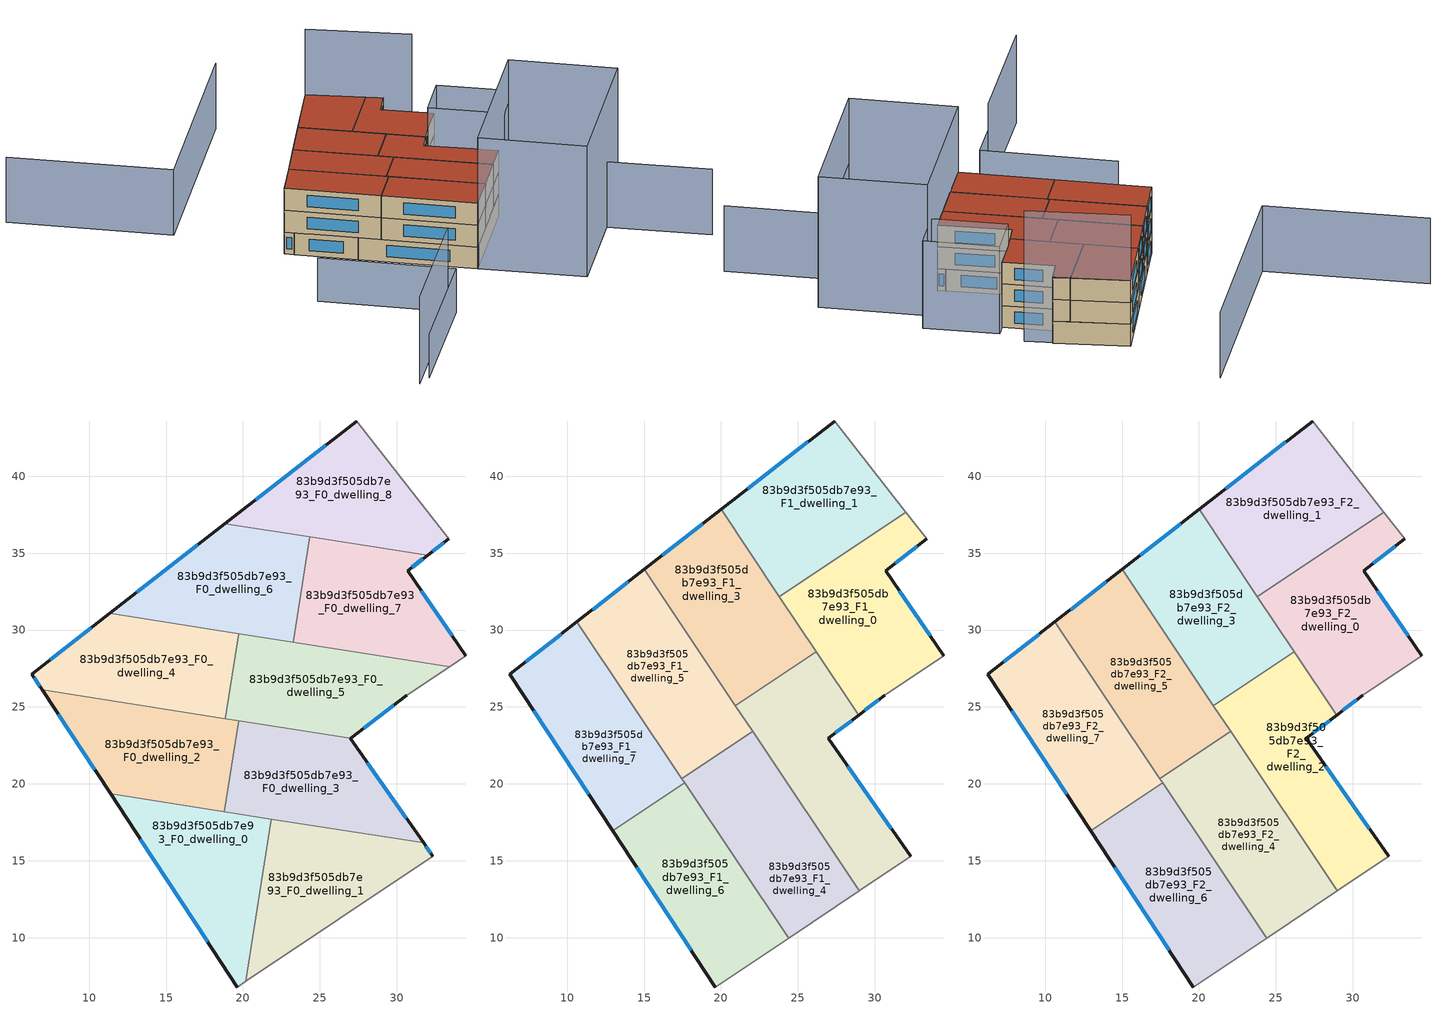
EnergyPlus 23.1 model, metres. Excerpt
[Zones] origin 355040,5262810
83b9d3f505db7e93_F0_dwelling_0
 floor ground (EU_floor_Construction): 21.83,17.71 20.18,7.16 19.64,6.8 11.4,19.34 z0
 wall outside (EU_wall_Construction): 11.4,19.34 19.64,6.8 z0:3
 wall to 83b9d3f505db7e93_F0_dwelling_1 (EU_wall_Construction): 20.18,7.16 21.83,17.71 z0:3
 wall adiabatic (EU_wall_Construction): 19.64,6.8 20.18,7.16 z0:3
 wall to 83b9d3f505db7e93_F0_dwelling_2 (EU_wall_Construction): 18.8,18.19 11.4,19.34 z0:3
 wall to 83b9d3f505db7e93_F0_dwelling_3 (EU_wall_Construction): 21.83,17.71 18.8,18.19 z0:3
 window (EU_Window_Construction): 13.33,16.4 17.71,9.74 z0.7:2.3
83b9d3f505db7e93_F0_dwelling_1
 floor ground (EU_floor_Construction): 31.74,16.16 32.34,15.3 20.18,7.16 21.83,17.71 z0
 wall outside (EU_wall_Construction): 32.34,15.3 31.74,16.16 z0:3
 wall adiabatic (EU_wall_Construction): 20.18,7.16 32.34,15.3 z0:3
 wall to 83b9d3f505db7e93_F0_dwelling_3 (EU_wall_Construction): 31.74,16.16 21.83,17.71 z0:3
 window (EU_Window_Construction): 32.2,15.5 31.88,15.96 z0.7:2.3
83b9d3f505db7e93_F0_dwelling_2
 floor ground (EU_floor_Construction): 19.72,24.11 18.8,18.19 11.4,19.34 6.95,26.11 z0
 wall outside (EU_wall_Construction): 6.95,26.11 11.4,19.34 z0:3
 wall to 83b9d3f505db7e93_F0_dwelling_3 (EU_wall_Construction): 18.8,18.19 19.72,24.11 z0:3
 wall to 83b9d3f505db7e93_F0_dwelling_4 (EU_wall_Construction): 18.86,24.25 6.95,26.11 z0:3
 wall to 83b9d3f505db7e93_F0_dwelling_5 (EU_wall_Construction): 19.72,24.11 18.86,24.25 z0:3
 window (EU_Window_Construction): 7.99,24.52 10.35,20.93 z0.7:2.3
83b9d3f505db7e93_F0_dwelling_3
 floor ground (EU_floor_Construction): 27,22.98 26.98,22.96 31.74,16.16 18.8,18.19 19.72,24.11 z0
 wall outside (EU_wall_Construction): 31.74,16.16 26.98,22.96 27,22.98 z0:3
 wall to 83b9d3f505db7e93_F0_dwelling_5 (EU_wall_Construction): 27,22.98 19.72,24.11 z0:3
 window (EU_Window_Construction): 30.62,17.76 28.1,21.37 z0.7:2.3
83b9d3f505db7e93_F0_dwelling_4
 floor ground (EU_floor_Construction): 19.72,29.77 18.86,24.25 6.95,26.11 6.28,27.13 11.34,31.08 z0
 wall outside (EU_wall_Construction): 11.34,31.08 6.28,27.13 6.95,26.11 z0:3
 wall to 83b9d3f505db7e93_F0_dwelling_5 (EU_wall_Construction): 18.86,24.25 19.72,29.77 z0:3
 wall to 83b9d3f505db7e93_F0_dwelling_6 (EU_wall_Construction): 19.72,29.77 11.34,31.08 z0:3
 window (EU_Window_Construction): 10.15,30.15 7.46,28.06 / 6.43,26.89 6.79,26.35 z0.7:2.3
83b9d3f505db7e93_F0_dwelling_5
 floor ground (EU_floor_Construction): 33.43,27.62 30.65,25.76 27,22.98 18.86,24.25 19.72,29.77 z0
 wall outside (EU_wall_Construction): 27,22.98 30.65,25.76 z0:3
 wall adiabatic (EU_wall_Construction): 30.65,25.76 33.43,27.62 z0:3
 wall to 83b9d3f505db7e93_F0_dwelling_7 (EU_wall_Construction): 33.43,27.62 23.28,29.21 z0:3
 wall to 83b9d3f505db7e93_F0_dwelling_6 (EU_wall_Construction): 23.28,29.21 19.72,29.77 z0:3
 window (EU_Window_Construction): 27.85,23.63 29.79,25.11 z0.7:2.3
83b9d3f505db7e93_F0_dwelling_6
 floor ground (EU_floor_Construction): 24.35,36.06 23.28,29.21 11.34,31.08 18.83,36.92 z0
 wall outside (EU_wall_Construction): 18.83,36.92 11.34,31.08 z0:3
 wall to 83b9d3f505db7e93_F0_dwelling_7 (EU_wall_Construction): 23.28,29.21 24.35,36.06 z0:3
 wall to 83b9d3f505db7e93_F0_dwelling_8 (EU_wall_Construction): 24.35,36.06 18.83,36.92 z0:3
 window (EU_Window_Construction): 17.07,35.55 13.09,32.45 z0.7:2.3
83b9d3f505db7e93_F0_dwelling_7
 floor ground (EU_floor_Construction): 32,34.86 30.71,33.86 34.48,28.33 33.43,27.62 23.28,29.21 24.35,36.06 z0
 wall outside (EU_wall_Construction): 34.48,28.33 30.71,33.86 32,34.86 z0:3
 wall adiabatic (EU_wall_Construction): 33.43,27.62 34.48,28.33 z0:3
 wall to 83b9d3f505db7e93_F0_dwelling_8 (EU_wall_Construction): 32,34.86 24.35,36.06 z0:3
 window (EU_Window_Construction): 31.01,34.09 31.7,34.62 / 33.6,29.62 31.6,32.56 z0.7:2.3
83b9d3f505db7e93_F0_dwelling_8
 floor ground (EU_floor_Construction): 27.38,43.59 33.38,35.94 32,34.86 18.83,36.92 z0
 wall outside (EU_wall_Construction): 32,34.86 33.38,35.94 / 27.38,43.59 18.83,36.92 z0:3
 wall adiabatic (EU_wall_Construction): 33.38,35.94 27.38,43.59 z0:3
 window (EU_Window_Construction): 32.32,35.11 33.06,35.68 / 25.37,42.02 20.84,38.49 z0.7:2.3
83b9d3f505db7e93_F1_dwelling_0
 floor to 83b9d3f505db7e93_F0_dwelling_7 (EU_floor_Construction): 32,34.86 30.71,33.86 34.48,28.33 33.43,27.62 26.08,28.77 23.81,32.17 28.62,35.39 z3
 floor to 83b9d3f505db7e93_F0_dwelling_8 (EU_floor_Construction): 32.02,37.67 33.38,35.94 32,34.86 28.62,35.39 z3
 floor to 83b9d3f505db7e93_F0_dwelling_5 (EU_floor_Construction): 33.43,27.62 30.65,25.76 28.96,24.47 26.08,28.77 z3
 wall outside (EU_wall_Construction): 34.48,28.33 30.71,33.86 33.38,35.94 / 28.96,24.47 30.65,25.76 z3:6
 wall to 83b9d3f505db7e93_F1_dwelling_1 (EU_wall_Construction): 32.02,37.67 23.81,32.17 z3:6
 wall adiabatic (EU_wall_Construction): 33.38,35.94 32.02,37.67 / 30.65,25.76 34.48,28.33 z3:6
 wall to 83b9d3f505db7e93_F1_dwelling_2 (EU_wall_Construction): 26.2,28.6 28.96,24.47 z3:6
 wall to 83b9d3f505db7e93_F1_dwelling_3 (EU_wall_Construction): 23.81,32.17 26.2,28.6 z3:6
 window (EU_Window_Construction): 31.34,34.35 32.75,35.45 / 33.6,29.62 31.6,32.56 / 29.36,24.78 30.25,25.46 z3.7:5.3
83b9d3f505db7e93_F1_dwelling_1
 floor to 83b9d3f505db7e93_F0_dwelling_8 (EU_floor_Construction): 27.38,43.59 32.02,37.67 28.62,35.39 20.83,36.61 20.01,37.84 z3
 floor to 83b9d3f505db7e93_F0_dwelling_7 (EU_floor_Construction): 28.62,35.39 23.81,32.17 23.76,32.24 24.35,36.06 z3
 floor to 83b9d3f505db7e93_F0_dwelling_6 (EU_floor_Construction): 24.35,36.06 23.76,32.24 20.83,36.61 z3
 wall outside (EU_wall_Construction): 27.38,43.59 20.01,37.84 z3:6
 wall adiabatic (EU_wall_Construction): 32.02,37.67 27.38,43.59 z3:6
 wall to 83b9d3f505db7e93_F1_dwelling_3 (EU_wall_Construction): 20.01,37.84 23.81,32.17 z3:6
 window (EU_Window_Construction): 25.65,42.24 21.74,39.19 z3.7:5.3
83b9d3f505db7e93_F1_dwelling_2
 floor to 83b9d3f505db7e93_F0_dwelling_3 (EU_floor_Construction): 27,22.98 26.98,22.96 31.74,16.16 26.35,17.01 21.81,23.79 z3
 floor to 83b9d3f505db7e93_F0_dwelling_1 (EU_floor_Construction): 31.74,16.16 32.34,15.3 28.99,13.06 26.35,17.01 z3
 floor to 83b9d3f505db7e93_F0_dwelling_5 (EU_floor_Construction): 26.2,28.6 28.96,24.47 27,22.98 21.81,23.79 20.94,25.08 z3
 wall outside (EU_wall_Construction): 32.34,15.3 26.98,22.96 28.96,24.47 z3:6
 wall to 83b9d3f505db7e93_F1_dwelling_3 (EU_wall_Construction): 26.2,28.6 20.94,25.08 z3:6
 wall adiabatic (EU_wall_Construction): 28.99,13.06 32.34,15.3 z3:6
 wall to 83b9d3f505db7e93_F1_dwelling_4 (EU_wall_Construction): 22.06,23.42 28.99,13.06 z3:6
 wall to 83b9d3f505db7e93_F1_dwelling_5 (EU_wall_Construction): 20.94,25.08 22.06,23.42 z3:6
 window (EU_Window_Construction): 27.44,23.32 28.49,24.12 / 31.08,17.1 28.24,21.16 z3.7:5.3
83b9d3f505db7e93_F1_dwelling_3
 floor to 83b9d3f505db7e93_F0_dwelling_6 (EU_floor_Construction): 20.83,36.61 23.76,32.24 23.28,29.21 17.58,30.1 15.01,33.94 18.83,36.92 z3
 floor to 83b9d3f505db7e93_F0_dwelling_5 (EU_floor_Construction): 26.08,28.77 26.2,28.6 20.94,25.08 19.36,27.45 19.72,29.77 z3
 floor to 83b9d3f505db7e93_F0_dwelling_8 (EU_floor_Construction): 20.01,37.84 20.83,36.61 18.83,36.92 z3
 floor to 83b9d3f505db7e93_F0_dwelling_4 (EU_floor_Construction): 19.72,29.77 19.36,27.45 17.58,30.1 z3
 floor to 83b9d3f505db7e93_F0_dwelling_7 (EU_floor_Construction): 23.76,32.24 26.08,28.77 23.28,29.21 z3
 wall outside (EU_wall_Construction): 20.01,37.84 15.01,33.94 z3:6
 wall to 83b9d3f505db7e93_F1_dwelling_5 (EU_wall_Construction): 15.01,33.94 20.94,25.08 z3:6
 window (EU_Window_Construction): 18.83,36.92 16.18,34.86 z3.7:5.3
83b9d3f505db7e93_F1_dwelling_4
 floor to 83b9d3f505db7e93_F0_dwelling_1 (EU_floor_Construction): 26.35,17.01 28.99,13.06 24.4,9.98 21.34,14.56 21.83,17.71 z3
 floor to 83b9d3f505db7e93_F0_dwelling_3 (EU_floor_Construction): 22.06,23.42 26.35,17.01 18.92,18.17 18.82,18.32 19.33,21.59 z3
 floor to 83b9d3f505db7e93_F0_dwelling_2 (EU_floor_Construction): 19.33,21.59 18.82,18.32 17.46,20.34 z3
 floor to 83b9d3f505db7e93_F0_dwelling_0 (EU_floor_Construction): 21.83,17.71 21.34,14.56 18.92,18.17 z3
 wall adiabatic (EU_wall_Construction): 24.4,9.98 28.99,13.06 z3:6
 wall to 83b9d3f505db7e93_F1_dwelling_5 (EU_wall_Construction): 22.06,23.42 17.46,20.34 z3:6
 wall to 83b9d3f505db7e93_F1_dwelling_6 (EU_wall_Construction): 17.64,20.08 24.4,9.98 z3:6
 wall to 83b9d3f505db7e93_F1_dwelling_7 (EU_wall_Construction): 17.46,20.34 17.64,20.08 z3:6
83b9d3f505db7e93_F1_dwelling_5
 floor to 83b9d3f505db7e93_F0_dwelling_4 (EU_floor_Construction): 17.58,30.1 19.36,27.45 18.86,24.25 14.37,24.95 10.64,30.53 11.34,31.08 z3
 floor to 83b9d3f505db7e93_F0_dwelling_6 (EU_floor_Construction): 15.01,33.94 17.58,30.1 11.34,31.08 z3
 floor to 83b9d3f505db7e93_F0_dwelling_2 (EU_floor_Construction): 19.72,24.11 19.33,21.59 17.46,20.34 14.37,24.95 z3
 floor to 83b9d3f505db7e93_F0_dwelling_3 (EU_floor_Construction): 21.81,23.79 22.06,23.42 19.33,21.59 19.72,24.11 z3
 floor to 83b9d3f505db7e93_F0_dwelling_5 (EU_floor_Construction): 19.36,27.45 21.81,23.79 18.86,24.25 z3
 wall outside (EU_wall_Construction): 15.01,33.94 10.64,30.53 z3:6
 wall to 83b9d3f505db7e93_F1_dwelling_7 (EU_wall_Construction): 10.64,30.53 17.46,20.34 z3:6
 window (EU_Window_Construction): 13.98,33.14 11.66,31.33 z3.7:5.3
83b9d3f505db7e93_F1_dwelling_6
 floor to 83b9d3f505db7e93_F0_dwelling_0 (EU_floor_Construction): 18.92,18.17 21.34,14.56 20.18,7.16 19.64,6.8 12.97,16.95 15.57,18.69 z3
 floor to 83b9d3f505db7e93_F0_dwelling_1 (EU_floor_Construction): 21.34,14.56 24.4,9.98 20.18,7.16 z3
 floor to 83b9d3f505db7e93_F0_dwelling_2 (EU_floor_Construction): 17.64,20.08 18.82,18.32 18.8,18.19 15.57,18.69 z3
 wall outside (EU_wall_Construction): 12.97,16.95 19.64,6.8 z3:6
 wall adiabatic (EU_wall_Construction): 19.64,6.8 24.4,9.98 z3:6
 wall to 83b9d3f505db7e93_F1_dwelling_7 (EU_wall_Construction): 17.64,20.08 12.97,16.95 z3:6
 window (EU_Window_Construction): 14.54,14.57 18.08,9.18 z3.7:5.3
83b9d3f505db7e93_F1_dwelling_7
 floor to 83b9d3f505db7e93_F0_dwelling_2 (EU_floor_Construction): 14.37,24.95 17.64,20.08 15.57,18.69 11.4,19.34 6.95,26.11 z3
 floor to 83b9d3f505db7e93_F0_dwelling_0 (EU_floor_Construction): 15.57,18.69 12.97,16.95 11.4,19.34 z3
 floor to 83b9d3f505db7e93_F0_dwelling_4 (EU_floor_Construction): 10.64,30.53 14.37,24.95 6.95,26.11 6.28,27.13 z3
 wall outside (EU_wall_Construction): 10.64,30.53 6.28,27.13 12.97,16.95 z3:6
 window (EU_Window_Construction): 7.85,24.74 11.4,19.34 / 9.61,29.73 7.3,27.93 z3.7:5.3
83b9d3f505db7e93_F2_dwelling_0
 floor to 83b9d3f505db7e93_F1_dwelling_0 (EU_floor_Construction): 33.38,35.94 30.71,33.86 34.48,28.33 30.65,25.76 28.96,24.47 23.81,32.17 32.02,37.67 z6
 wall outside (EU_wall_Construction): 34.48,28.33 30.71,33.86 33.38,35.94 / 28.96,24.47 30.65,25.76 z6:9
 wall to 83b9d3f505db7e93_F2_dwelling_1 (EU_wall_Construction): 32.02,37.67 23.81,32.17 z6:9
 wall adiabatic (EU_wall_Construction): 33.38,35.94 32.02,37.67 / 30.65,25.76 34.48,28.33 z6:9
 wall to 83b9d3f505db7e93_F2_dwelling_2 (EU_wall_Construction): 26.2,28.6 28.96,24.47 z6:9
 wall to 83b9d3f505db7e93_F2_dwelling_3 (EU_wall_Construction): 23.81,32.17 26.2,28.6 z6:9
 window (EU_Window_Construction): 31.34,34.35 32.75,35.45 / 33.6,29.62 31.6,32.56 / 29.36,24.78 30.25,25.46 z6.7:8.3
 roof outside (EU_roof_Construction): 34.48,28.33 30.71,33.86 33.38,35.94 32.02,37.67 23.81,32.17 28.96,24.47 30.65,25.76 z9
83b9d3f505db7e93_F2_dwelling_1
 floor to 83b9d3f505db7e93_F1_dwelling_1 (EU_floor_Construction): 27.38,43.59 32.02,37.67 23.81,32.17 20.01,37.84 z6
 wall outside (EU_wall_Construction): 27.38,43.59 20.01,37.84 z6:9
 wall adiabatic (EU_wall_Construction): 32.02,37.67 27.38,43.59 z6:9
 wall to 83b9d3f505db7e93_F2_dwelling_3 (EU_wall_Construction): 20.01,37.84 23.81,32.17 z6:9
 window (EU_Window_Construction): 25.65,42.24 21.74,39.19 z6.7:8.3
 roof outside (EU_roof_Construction): 32.02,37.67 27.38,43.59 20.01,37.84 23.81,32.17 z9
83b9d3f505db7e93_F2_dwelling_2
 floor to 83b9d3f505db7e93_F1_dwelling_2 (EU_floor_Construction): 28.96,24.47 26.98,22.96 32.34,15.3 28.99,13.06 20.94,25.08 26.2,28.6 z6
 wall outside (EU_wall_Construction): 32.34,15.3 26.98,22.96 28.96,24.47 z6:9
 wall to 83b9d3f505db7e93_F2_dwelling_3 (EU_wall_Construction): 26.2,28.6 20.94,25.08 z6:9
 wall adiabatic (EU_wall_Construction): 28.99,13.06 32.34,15.3 z6:9
 wall to 83b9d3f505db7e93_F2_dwelling_4 (EU_wall_Construction): 22.06,23.42 28.99,13.06 z6:9
 wall to 83b9d3f505db7e93_F2_dwelling_5 (EU_wall_Construction): 20.94,25.08 22.06,23.42 z6:9
 window (EU_Window_Construction): 27.44,23.32 28.49,24.12 / 31.08,17.1 28.24,21.16 z6.7:8.3
 roof outside (EU_roof_Construction): 32.34,15.3 26.98,22.96 28.96,24.47 26.2,28.6 20.94,25.08 28.99,13.06 z9
83b9d3f505db7e93_F2_dwelling_3
 floor to 83b9d3f505db7e93_F1_dwelling_3 (EU_floor_Construction): 20.01,37.84 26.2,28.6 20.94,25.08 15.01,33.94 z6
 wall outside (EU_wall_Construction): 20.01,37.84 15.01,33.94 z6:9
 wall to 83b9d3f505db7e93_F2_dwelling_5 (EU_wall_Construction): 15.01,33.94 20.94,25.08 z6:9
 window (EU_Window_Construction): 18.83,36.92 16.18,34.86 z6.7:8.3
 roof outside (EU_roof_Construction): 26.2,28.6 20.01,37.84 15.01,33.94 20.94,25.08 z9
83b9d3f505db7e93_F2_dwelling_4
 floor to 83b9d3f505db7e93_F1_dwelling_4 (EU_floor_Construction): 22.06,23.42 28.99,13.06 24.4,9.98 17.46,20.34 z6
 wall adiabatic (EU_wall_Construction): 24.4,9.98 28.99,13.06 z6:9
 wall to 83b9d3f505db7e93_F2_dwelling_5 (EU_wall_Construction): 22.06,23.42 17.46,20.34 z6:9
 wall to 83b9d3f505db7e93_F2_dwelling_6 (EU_wall_Construction): 17.64,20.08 24.4,9.98 z6:9
 wall to 83b9d3f505db7e93_F2_dwelling_7 (EU_wall_Construction): 17.46,20.34 17.64,20.08 z6:9
 roof outside (EU_roof_Construction): 28.99,13.06 22.06,23.42 17.46,20.34 24.4,9.98 z9
83b9d3f505db7e93_F2_dwelling_5
 floor to 83b9d3f505db7e93_F1_dwelling_5 (EU_floor_Construction): 15.01,33.94 22.06,23.42 17.46,20.34 10.64,30.53 z6
 wall outside (EU_wall_Construction): 15.01,33.94 10.64,30.53 z6:9
 wall to 83b9d3f505db7e93_F2_dwelling_7 (EU_wall_Construction): 10.64,30.53 17.46,20.34 z6:9
 window (EU_Window_Construction): 13.98,33.14 11.66,31.33 z6.7:8.3
 roof outside (EU_roof_Construction): 22.06,23.42 15.01,33.94 10.64,30.53 17.46,20.34 z9
83b9d3f505db7e93_F2_dwelling_6
 floor to 83b9d3f505db7e93_F1_dwelling_6 (EU_floor_Construction): 17.64,20.08 24.4,9.98 19.64,6.8 12.97,16.95 z6
 wall outside (EU_wall_Construction): 12.97,16.95 19.64,6.8 z6:9
 wall adiabatic (EU_wall_Construction): 19.64,6.8 24.4,9.98 z6:9
 wall to 83b9d3f505db7e93_F2_dwelling_7 (EU_wall_Construction): 17.64,20.08 12.97,16.95 z6:9
 window (EU_Window_Construction): 14.54,14.57 18.08,9.18 z6.7:8.3
 roof outside (EU_roof_Construction): 24.4,9.98 17.64,20.08 12.97,16.95 19.64,6.8 z9
83b9d3f505db7e93_F2_dwelling_7
 floor to 83b9d3f505db7e93_F1_dwelling_7 (EU_floor_Construction): 10.64,30.53 17.64,20.08 12.97,16.95 6.28,27.13 z6
 wall outside (EU_wall_Construction): 10.64,30.53 6.28,27.13 12.97,16.95 z6:9
 window (EU_Window_Construction): 7.85,24.74 11.4,19.34 / 9.61,29.73 7.3,27.93 z6.7:8.3
 roof outside (EU_roof_Construction): 17.64,20.08 10.64,30.53 6.28,27.13 12.97,16.95 z9
shading: -9.03,-10.42 7.45,0.42 / 36.04,17.75 30.65,25.76 / 30.65,25.76 35.98,29.35 / 35.98,29.35 41.37,21.34 / 41.37,21.34 36.04,17.75 z0:12; 27.3,-4.58 39.21,3.4 / 39.21,3.4 46.57,-7.6 / 26.27,57.76 0.75,40.75 / 0.75,40.75 -10.93,58.28 z0:9; -0.65,14.85 8.88,0.26 / 8.88,0.26 -6.95,-10.08 z0:6; 35.48,33.04 27.38,43.59 / 19.64,6.8 38.33,19.31 / 38.33,19.31 45.97,7.91 / 45.97,7.91 27.28,-4.6 / 27.28,-4.6 19.64,6.8 z0:18
[Building]
EU S2 Campaign: North Axis=0; Terrain=City; Solar Distribution=FullExterior
[Site:Location]
Budapest.Ferenc.Liszt.Intl.AP: Latitude=47.437; Longitude=19.256; Time Zone=1; Elevation=185
[SizingPeriod:WeatherFileDays]
AnnualSizingPeriod: Begin Month=1; Begin Day of Month=1; End Month=12; End Day of Month=31; Day of Week for Start Day=Monday; Use Weather File Daylight Saving Period=No; Use Weather File Rain and Snow Indicators=No
[MATERIAL]
EU_InternalMass_Material: Roughness=MediumRough; Thickness=0.1; Conductivity=1; Density=1800; Specific Heat=900; Thermal Absorptance=0.9; Solar Absorptance=0.7; Visible Absorptance=0.7
[MATERIAL:NOMASS] Roughness=MediumRough; Thermal Absorptance=0.9; Solar Absorptance=0.7; Visible Absorptance=0.7
Name | Thermal Resistance
EU_wall_NoMass | 0.832559
EU_roof_NoMass | 1.39638
EU_floor_NoMass | 0.872794
[WINDOWMATERIAL:SIMPLEGLAZINGSYSTEM]
EU_Window_SimpleGlazing: UFactor=2.79869; Solar Heat Gain Coefficient=0.75; Visible Transmittance=0.75
[CONSTRUCTION]
EU_wall_Construction: EU_wall_NoMass
EU_roof_Construction: EU_roof_NoMass
EU_floor_Construction: EU_floor_NoMass
EU_Window_Construction: EU_Window_SimpleGlazing
EU_InternalMass_Construction: EU_InternalMass_Material
[ZONE] Type=1; Multiplier=1; Ceiling Height=autocalculate; Floor Area=autocalculate; Part of Total Floor Area=Yes
Name | Volume
83b9d3f505db7e93_F0_dwelling_0; 83b9d3f505db7e93_F0_dwelling_5 | 183.799
83b9d3f505db7e93_F1_dwelling_0; 83b9d3f505db7e93_F2_dwelling_0; 83b9d3f505db7e93_F1_dwelling_2; 83b9d3f505db7e93_F2_dwelling_2 | 206.758
83b9d3f505db7e93_F0_dwelling_1 | 183.794
83b9d3f505db7e93_F1_dwelling_1; 83b9d3f505db7e93_F2_dwelling_1 | 206.766
83b9d3f505db7e93_F0_dwelling_2; 83b9d3f505db7e93_F0_dwelling_3 | 183.78
83b9d3f505db7e93_F1_dwelling_3; 83b9d3f505db7e93_F2_dwelling_3; 83b9d3f505db7e93_F1_dwelling_4; 83b9d3f505db7e93_F2_dwelling_4 | 206.761
83b9d3f505db7e93_F0_dwelling_4; 83b9d3f505db7e93_F0_dwelling_8 | 183.787
83b9d3f505db7e93_F1_dwelling_5; 83b9d3f505db7e93_F2_dwelling_5 | 206.763
83b9d3f505db7e93_F0_dwelling_6 | 183.8
83b9d3f505db7e93_F1_dwelling_6; 83b9d3f505db7e93_F2_dwelling_6 | 206.756
83b9d3f505db7e93_F0_dwelling_7 | 183.786
83b9d3f505db7e93_F1_dwelling_7; 83b9d3f505db7e93_F2_dwelling_7 | 206.738
[INTERNALMASS] Construction=EU_InternalMass_Construction
Name | Zone or ZoneList | Surface Area
83b9d3f505db7e93_F0_dwelling_0_EU_InternalMass | 83b9d3f505db7e93_F0_dwelling_0 | 61.2681
83b9d3f505db7e93_F0_dwelling_1_EU_InternalMass | 83b9d3f505db7e93_F0_dwelling_1 | 61.2636
83b9d3f505db7e93_F0_dwelling_2_EU_InternalMass | 83b9d3f505db7e93_F0_dwelling_2 | 61.2596
83b9d3f505db7e93_F0_dwelling_3_EU_InternalMass | 83b9d3f505db7e93_F0_dwelling_3 | 61.2581
83b9d3f505db7e93_F0_dwelling_4_EU_InternalMass | 83b9d3f505db7e93_F0_dwelling_4 | 61.2628
83b9d3f505db7e93_F0_dwelling_5_EU_InternalMass | 83b9d3f505db7e93_F0_dwelling_5 | 61.2673
83b9d3f505db7e93_F0_dwelling_6_EU_InternalMass | 83b9d3f505db7e93_F0_dwelling_6 | 61.269
83b9d3f505db7e93_F0_dwelling_7_EU_InternalMass | 83b9d3f505db7e93_F0_dwelling_7 | 61.2626
83b9d3f505db7e93_F0_dwelling_8_EU_InternalMass | 83b9d3f505db7e93_F0_dwelling_8 | 61.2624
83b9d3f505db7e93_F1_dwelling_0_EU_InternalMass | 83b9d3f505db7e93_F1_dwelling_0 | 68.9192
83b9d3f505db7e93_F1_dwelling_1_EU_InternalMass | 83b9d3f505db7e93_F1_dwelling_1 | 68.9219
83b9d3f505db7e93_F1_dwelling_2_EU_InternalMass | 83b9d3f505db7e93_F1_dwelling_2 | 68.9191
83b9d3f505db7e93_F1_dwelling_3_EU_InternalMass | 83b9d3f505db7e93_F1_dwelling_3 | 68.9203
83b9d3f505db7e93_F1_dwelling_4_EU_InternalMass | 83b9d3f505db7e93_F1_dwelling_4 | 68.9204
83b9d3f505db7e93_F1_dwelling_5_EU_InternalMass | 83b9d3f505db7e93_F1_dwelling_5 | 68.9211
83b9d3f505db7e93_F1_dwelling_6_EU_InternalMass | 83b9d3f505db7e93_F1_dwelling_6 | 68.9189
83b9d3f505db7e93_F1_dwelling_7_EU_InternalMass | 83b9d3f505db7e93_F1_dwelling_7 | 68.9127
83b9d3f505db7e93_F2_dwelling_0_EU_InternalMass | 83b9d3f505db7e93_F2_dwelling_0 | 68.9192
83b9d3f505db7e93_F2_dwelling_1_EU_InternalMass | 83b9d3f505db7e93_F2_dwelling_1 | 68.9219
83b9d3f505db7e93_F2_dwelling_2_EU_InternalMass | 83b9d3f505db7e93_F2_dwelling_2 | 68.9191
83b9d3f505db7e93_F2_dwelling_3_EU_InternalMass | 83b9d3f505db7e93_F2_dwelling_3 | 68.9203
83b9d3f505db7e93_F2_dwelling_4_EU_InternalMass | 83b9d3f505db7e93_F2_dwelling_4 | 68.9204
83b9d3f505db7e93_F2_dwelling_5_EU_InternalMass | 83b9d3f505db7e93_F2_dwelling_5 | 68.9211
83b9d3f505db7e93_F2_dwelling_6_EU_InternalMass | 83b9d3f505db7e93_F2_dwelling_6 | 68.9189
83b9d3f505db7e93_F2_dwelling_7_EU_InternalMass | 83b9d3f505db7e93_F2_dwelling_7 | 68.9127
[OTHEREQUIPMENT] Fuel Type=Electricity; Design Level Calculation Method=Watts/Area; Power per Zone Floor Area=1; Fraction Latent=0; Fraction Radiant=0; Fraction Lost=0; Carbon Dioxide Generation Rate=0; EndUse Subcategory=EU_Step8_InternalGains
Name | Zone or ZoneList or Space or SpaceList | Schedule
EU_Step8_InternalGain_83b9d3f505db7e93_F0_dwelling_0_f000 | 83b9d3f505db7e93_F0_dwelling_0 | EU_Step8_GainSchedule_83b9d3f505db7e93_F0_dwelling_0_f000
EU_Step8_InternalGain_83b9d3f505db7e93_F0_dwelling_1_f000 | 83b9d3f505db7e93_F0_dwelling_1 | EU_Step8_GainSchedule_83b9d3f505db7e93_F0_dwelling_1_f000
EU_Step8_InternalGain_83b9d3f505db7e93_F0_dwelling_2_f000 | 83b9d3f505db7e93_F0_dwelling_2 | EU_Step8_GainSchedule_83b9d3f505db7e93_F0_dwelling_2_f000
EU_Step8_InternalGain_83b9d3f505db7e93_F0_dwelling_3_f000 | 83b9d3f505db7e93_F0_dwelling_3 | EU_Step8_GainSchedule_83b9d3f505db7e93_F0_dwelling_3_f000
EU_Step8_InternalGain_83b9d3f505db7e93_F0_dwelling_4_f000 | 83b9d3f505db7e93_F0_dwelling_4 | EU_Step8_GainSchedule_83b9d3f505db7e93_F0_dwelling_4_f000
EU_Step8_InternalGain_83b9d3f505db7e93_F0_dwelling_5_f000 | 83b9d3f505db7e93_F0_dwelling_5 | EU_Step8_GainSchedule_83b9d3f505db7e93_F0_dwelling_5_f000
EU_Step8_InternalGain_83b9d3f505db7e93_F0_dwelling_6_f000 | 83b9d3f505db7e93_F0_dwelling_6 | EU_Step8_GainSchedule_83b9d3f505db7e93_F0_dwelling_6_f000
EU_Step8_InternalGain_83b9d3f505db7e93_F0_dwelling_7_f000 | 83b9d3f505db7e93_F0_dwelling_7 | EU_Step8_GainSchedule_83b9d3f505db7e93_F0_dwelling_7_f000
EU_Step8_InternalGain_83b9d3f505db7e93_F0_dwelling_8_f000 | 83b9d3f505db7e93_F0_dwelling_8 | EU_Step8_GainSchedule_83b9d3f505db7e93_F0_dwelling_8_f000
EU_Step8_InternalGain_83b9d3f505db7e93_F1_dwelling_0_f000 | 83b9d3f505db7e93_F1_dwelling_0 | EU_Step8_GainSchedule_83b9d3f505db7e93_F1_dwelling_0_f000
EU_Step8_InternalGain_83b9d3f505db7e93_F1_dwelling_1_f000 | 83b9d3f505db7e93_F1_dwelling_1 | EU_Step8_GainSchedule_83b9d3f505db7e93_F1_dwelling_1_f000
EU_Step8_InternalGain_83b9d3f505db7e93_F1_dwelling_2_f000 | 83b9d3f505db7e93_F1_dwelling_2 | EU_Step8_GainSchedule_83b9d3f505db7e93_F1_dwelling_2_f000
EU_Step8_InternalGain_83b9d3f505db7e93_F1_dwelling_3_f000 | 83b9d3f505db7e93_F1_dwelling_3 | EU_Step8_GainSchedule_83b9d3f505db7e93_F1_dwelling_3_f000
EU_Step8_InternalGain_83b9d3f505db7e93_F1_dwelling_4_f000 | 83b9d3f505db7e93_F1_dwelling_4 | EU_Step8_GainSchedule_83b9d3f505db7e93_F1_dwelling_4_f000
EU_Step8_InternalGain_83b9d3f505db7e93_F1_dwelling_5_f000 | 83b9d3f505db7e93_F1_dwelling_5 | EU_Step8_GainSchedule_83b9d3f505db7e93_F1_dwelling_5_f000
EU_Step8_InternalGain_83b9d3f505db7e93_F1_dwelling_6_f000 | 83b9d3f505db7e93_F1_dwelling_6 | EU_Step8_GainSchedule_83b9d3f505db7e93_F1_dwelling_6_f000
EU_Step8_InternalGain_83b9d3f505db7e93_F1_dwelling_7_f000 | 83b9d3f505db7e93_F1_dwelling_7 | EU_Step8_GainSchedule_83b9d3f505db7e93_F1_dwelling_7_f000
EU_Step8_InternalGain_83b9d3f505db7e93_F2_dwelling_0_f000 | 83b9d3f505db7e93_F2_dwelling_0 | EU_Step8_GainSchedule_83b9d3f505db7e93_F2_dwelling_0_f000
EU_Step8_InternalGain_83b9d3f505db7e93_F2_dwelling_1_f000 | 83b9d3f505db7e93_F2_dwelling_1 | EU_Step8_GainSchedule_83b9d3f505db7e93_F2_dwelling_1_f000
EU_Step8_InternalGain_83b9d3f505db7e93_F2_dwelling_2_f000 | 83b9d3f505db7e93_F2_dwelling_2 | EU_Step8_GainSchedule_83b9d3f505db7e93_F2_dwelling_2_f000
EU_Step8_InternalGain_83b9d3f505db7e93_F2_dwelling_3_f000 | 83b9d3f505db7e93_F2_dwelling_3 | EU_Step8_GainSchedule_83b9d3f505db7e93_F2_dwelling_3_f000
EU_Step8_InternalGain_83b9d3f505db7e93_F2_dwelling_4_f000 | 83b9d3f505db7e93_F2_dwelling_4 | EU_Step8_GainSchedule_83b9d3f505db7e93_F2_dwelling_4_f000
EU_Step8_InternalGain_83b9d3f505db7e93_F2_dwelling_5_f000 | 83b9d3f505db7e93_F2_dwelling_5 | EU_Step8_GainSchedule_83b9d3f505db7e93_F2_dwelling_5_f000
EU_Step8_InternalGain_83b9d3f505db7e93_F2_dwelling_6_f000 | 83b9d3f505db7e93_F2_dwelling_6 | EU_Step8_GainSchedule_83b9d3f505db7e93_F2_dwelling_6_f000
EU_Step8_InternalGain_83b9d3f505db7e93_F2_dwelling_7_f000 | 83b9d3f505db7e93_F2_dwelling_7 | EU_Step8_GainSchedule_83b9d3f505db7e93_F2_dwelling_7_f000
[ZONEVENTILATION:DESIGNFLOWRATE] Schedule=EU_AlwaysOn; Design Flow Rate Calculation Method=AirChanges/Hour; Air Changes per Hour=0.475469; Ventilation Type=Natural; Fan Pressure Rise=0; Fan Total Efficiency=1; Constant Term Coefficient=1; Temperature Term Coefficient=0; Velocity Term Coefficient=0; Velocity Squared Term Coefficient=0; Minimum Indoor Temperature=-100; Maximum Indoor Temperature=100; Delta Temperature=-100; Minimum Outdoor Temperature=-100; Maximum Outdoor Temperature=100; Maximum Wind Speed=40
Name | Zone or ZoneList or Space or SpaceList
EU_ConstantAir_83b9d3f505db7e93_F0_dwelling_0 | 83b9d3f505db7e93_F0_dwelling_0
EU_ConstantAir_83b9d3f505db7e93_F0_dwelling_1 | 83b9d3f505db7e93_F0_dwelling_1
EU_ConstantAir_83b9d3f505db7e93_F0_dwelling_2 | 83b9d3f505db7e93_F0_dwelling_2
EU_ConstantAir_83b9d3f505db7e93_F0_dwelling_3 | 83b9d3f505db7e93_F0_dwelling_3
EU_ConstantAir_83b9d3f505db7e93_F0_dwelling_4 | 83b9d3f505db7e93_F0_dwelling_4
EU_ConstantAir_83b9d3f505db7e93_F0_dwelling_5 | 83b9d3f505db7e93_F0_dwelling_5
EU_ConstantAir_83b9d3f505db7e93_F0_dwelling_6 | 83b9d3f505db7e93_F0_dwelling_6
EU_ConstantAir_83b9d3f505db7e93_F0_dwelling_7 | 83b9d3f505db7e93_F0_dwelling_7
EU_ConstantAir_83b9d3f505db7e93_F0_dwelling_8 | 83b9d3f505db7e93_F0_dwelling_8
EU_ConstantAir_83b9d3f505db7e93_F1_dwelling_0 | 83b9d3f505db7e93_F1_dwelling_0
EU_ConstantAir_83b9d3f505db7e93_F1_dwelling_1 | 83b9d3f505db7e93_F1_dwelling_1
EU_ConstantAir_83b9d3f505db7e93_F1_dwelling_2 | 83b9d3f505db7e93_F1_dwelling_2
EU_ConstantAir_83b9d3f505db7e93_F1_dwelling_3 | 83b9d3f505db7e93_F1_dwelling_3
EU_ConstantAir_83b9d3f505db7e93_F1_dwelling_4 | 83b9d3f505db7e93_F1_dwelling_4
EU_ConstantAir_83b9d3f505db7e93_F1_dwelling_5 | 83b9d3f505db7e93_F1_dwelling_5
EU_ConstantAir_83b9d3f505db7e93_F1_dwelling_6 | 83b9d3f505db7e93_F1_dwelling_6
EU_ConstantAir_83b9d3f505db7e93_F1_dwelling_7 | 83b9d3f505db7e93_F1_dwelling_7
EU_ConstantAir_83b9d3f505db7e93_F2_dwelling_0 | 83b9d3f505db7e93_F2_dwelling_0
EU_ConstantAir_83b9d3f505db7e93_F2_dwelling_1 | 83b9d3f505db7e93_F2_dwelling_1
EU_ConstantAir_83b9d3f505db7e93_F2_dwelling_2 | 83b9d3f505db7e93_F2_dwelling_2
EU_ConstantAir_83b9d3f505db7e93_F2_dwelling_3 | 83b9d3f505db7e93_F2_dwelling_3
EU_ConstantAir_83b9d3f505db7e93_F2_dwelling_4 | 83b9d3f505db7e93_F2_dwelling_4
EU_ConstantAir_83b9d3f505db7e93_F2_dwelling_5 | 83b9d3f505db7e93_F2_dwelling_5
EU_ConstantAir_83b9d3f505db7e93_F2_dwelling_6 | 83b9d3f505db7e93_F2_dwelling_6
EU_ConstantAir_83b9d3f505db7e93_F2_dwelling_7 | 83b9d3f505db7e93_F2_dwelling_7
[HVACTEMPLATE:THERMOSTAT] Constant Heating Setpoint=20; Constant Cooling Setpoint=50
EU_HeatOnly_83b9d3f505db7e93_F0_dwelling_0; EU_HeatOnly_83b9d3f505db7e93_F0_dwelling_1; EU_HeatOnly_83b9d3f505db7e93_F0_dwelling_2; EU_HeatOnly_83b9d3f505db7e93_F0_dwelling_3; EU_HeatOnly_83b9d3f505db7e93_F0_dwelling_4; EU_HeatOnly_83b9d3f505db7e93_F0_dwelling_5; EU_HeatOnly_83b9d3f505db7e93_F0_dwelling_6; EU_HeatOnly_83b9d3f505db7e93_F0_dwelling_7; EU_HeatOnly_83b9d3f505db7e93_F0_dwelling_8; EU_HeatOnly_83b9d3f505db7e93_F1_dwelling_0; EU_HeatOnly_83b9d3f505db7e93_F1_dwelling_1; EU_HeatOnly_83b9d3f505db7e93_F1_dwelling_2; EU_HeatOnly_83b9d3f505db7e93_F1_dwelling_3; EU_HeatOnly_83b9d3f505db7e93_F1_dwelling_4; EU_HeatOnly_83b9d3f505db7e93_F1_dwelling_5; EU_HeatOnly_83b9d3f505db7e93_F1_dwelling_6; EU_HeatOnly_83b9d3f505db7e93_F1_dwelling_7; EU_HeatOnly_83b9d3f505db7e93_F2_dwelling_0; EU_HeatOnly_83b9d3f505db7e93_F2_dwelling_1; EU_HeatOnly_83b9d3f505db7e93_F2_dwelling_2; EU_HeatOnly_83b9d3f505db7e93_F2_dwelling_3; EU_HeatOnly_83b9d3f505db7e93_F2_dwelling_4; EU_HeatOnly_83b9d3f505db7e93_F2_dwelling_5; EU_HeatOnly_83b9d3f505db7e93_F2_dwelling_6; EU_HeatOnly_83b9d3f505db7e93_F2_dwelling_7
[HVACTEMPLATE:ZONE:IDEALLOADSAIRSYSTEM] System Availability Schedule=EU_AlwaysOn; Maximum Heating Supply Air Temperature=50; Minimum Cooling Supply Air Temperature=13; Maximum Heating Supply Air Humidity Ratio=0.0156; Minimum Cooling Supply Air Humidity Ratio=0.0077; Heating Limit=NoLimit; Cooling Limit=NoLimit; Heating Availability Schedule=EU_AlwaysOn; Cooling Availability Schedule=EU_CoolingOff; Dehumidification Control Type=ConstantSensibleHeatRatio; Cooling Sensible Heat Ratio=0.7; Dehumidification Setpoint=60; Humidification Control Type=None; Humidification Setpoint=30; Outdoor Air Method=None; Outdoor Air Flow Rate per Person=0.00944; Outdoor Air Flow Rate per Zone Floor Area=0; Outdoor Air Flow Rate per Zone=0; Demand Controlled Ventilation Type=None; Outdoor Air Economizer Type=NoEconomizer; Heat Recovery Type=None; Sensible Heat Recovery Effectiveness=0.7; Latent Heat Recovery Effectiveness=0.65
Name | Template Thermostat
83b9d3f505db7e93_F0_dwelling_0 | EU_HeatOnly_83b9d3f505db7e93_F0_dwelling_0
83b9d3f505db7e93_F0_dwelling_1 | EU_HeatOnly_83b9d3f505db7e93_F0_dwelling_1
83b9d3f505db7e93_F0_dwelling_2 | EU_HeatOnly_83b9d3f505db7e93_F0_dwelling_2
83b9d3f505db7e93_F0_dwelling_3 | EU_HeatOnly_83b9d3f505db7e93_F0_dwelling_3
83b9d3f505db7e93_F0_dwelling_4 | EU_HeatOnly_83b9d3f505db7e93_F0_dwelling_4
83b9d3f505db7e93_F0_dwelling_5 | EU_HeatOnly_83b9d3f505db7e93_F0_dwelling_5
83b9d3f505db7e93_F0_dwelling_6 | EU_HeatOnly_83b9d3f505db7e93_F0_dwelling_6
83b9d3f505db7e93_F0_dwelling_7 | EU_HeatOnly_83b9d3f505db7e93_F0_dwelling_7
83b9d3f505db7e93_F0_dwelling_8 | EU_HeatOnly_83b9d3f505db7e93_F0_dwelling_8
83b9d3f505db7e93_F1_dwelling_0 | EU_HeatOnly_83b9d3f505db7e93_F1_dwelling_0
83b9d3f505db7e93_F1_dwelling_1 | EU_HeatOnly_83b9d3f505db7e93_F1_dwelling_1
83b9d3f505db7e93_F1_dwelling_2 | EU_HeatOnly_83b9d3f505db7e93_F1_dwelling_2
83b9d3f505db7e93_F1_dwelling_3 | EU_HeatOnly_83b9d3f505db7e93_F1_dwelling_3
83b9d3f505db7e93_F1_dwelling_4 | EU_HeatOnly_83b9d3f505db7e93_F1_dwelling_4
83b9d3f505db7e93_F1_dwelling_5 | EU_HeatOnly_83b9d3f505db7e93_F1_dwelling_5
83b9d3f505db7e93_F1_dwelling_6 | EU_HeatOnly_83b9d3f505db7e93_F1_dwelling_6
83b9d3f505db7e93_F1_dwelling_7 | EU_HeatOnly_83b9d3f505db7e93_F1_dwelling_7
83b9d3f505db7e93_F2_dwelling_0 | EU_HeatOnly_83b9d3f505db7e93_F2_dwelling_0
83b9d3f505db7e93_F2_dwelling_1 | EU_HeatOnly_83b9d3f505db7e93_F2_dwelling_1
83b9d3f505db7e93_F2_dwelling_2 | EU_HeatOnly_83b9d3f505db7e93_F2_dwelling_2
83b9d3f505db7e93_F2_dwelling_3 | EU_HeatOnly_83b9d3f505db7e93_F2_dwelling_3
83b9d3f505db7e93_F2_dwelling_4 | EU_HeatOnly_83b9d3f505db7e93_F2_dwelling_4
83b9d3f505db7e93_F2_dwelling_5 | EU_HeatOnly_83b9d3f505db7e93_F2_dwelling_5
83b9d3f505db7e93_F2_dwelling_6 | EU_HeatOnly_83b9d3f505db7e93_F2_dwelling_6
83b9d3f505db7e93_F2_dwelling_7 | EU_HeatOnly_83b9d3f505db7e93_F2_dwelling_7
[SIZING:ZONE] Zone Cooling Design Supply Air Temperature Input Method=SupplyAirTemperature; Zone Cooling Design Supply Air Temperature=13; Zone Heating Design Supply Air Temperature Input Method=SupplyAirTemperature; Zone Heating Design Supply Air Temperature=50; Zone Cooling Design Supply Air Humidity Ratio=0.008; Zone Heating Design Supply Air Humidity Ratio=0.008; Cooling Design Air Flow Method=DesignDay; Cooling Design Air Flow Rate=0; Cooling Minimum Air Flow per Zone Floor Area=0.000762; Cooling Minimum Air Flow=0; Cooling Minimum Air Flow Fraction=0.2; Heating Design Air Flow Method=DesignDay; Heating Design Air Flow Rate=0; Heating Maximum Air Flow per Zone Floor Area=0.002032; Heating Maximum Air Flow=0.141576; Heating Maximum Air Flow Fraction=0.3; Account for Dedicated Outdoor Air System=No; Dedicated Outdoor Air System Control Strategy=NeutralSupplyAir; Dedicated Outdoor Air Low Setpoint Temperature for Design=autosize; Dedicated Outdoor Air High Setpoint Temperature for Design=autosize; Zone Load Sizing Method=Sensible Load Only No Latent Load; Zone Latent Cooling Design Supply Air Humidity Ratio Input Method=HumidityRatioDifference; Zone Cooling Design Supply Air Humidity Ratio Difference=0.005; Zone Latent Heating Design Supply Air Humidity Ratio Input Method=HumidityRatioDifference; Zone Humidification Design Supply Air Humidity Ratio Difference=0.005
83b9d3f505db7e93_F0_dwelling_0; 83b9d3f505db7e93_F0_dwelling_1; 83b9d3f505db7e93_F0_dwelling_2; 83b9d3f505db7e93_F0_dwelling_3; 83b9d3f505db7e93_F0_dwelling_4; 83b9d3f505db7e93_F0_dwelling_5; 83b9d3f505db7e93_F0_dwelling_6; 83b9d3f505db7e93_F0_dwelling_7; 83b9d3f505db7e93_F0_dwelling_8; 83b9d3f505db7e93_F1_dwelling_0; 83b9d3f505db7e93_F1_dwelling_1; 83b9d3f505db7e93_F1_dwelling_2; 83b9d3f505db7e93_F1_dwelling_3; 83b9d3f505db7e93_F1_dwelling_4; 83b9d3f505db7e93_F1_dwelling_5; 83b9d3f505db7e93_F1_dwelling_6; 83b9d3f505db7e93_F1_dwelling_7; 83b9d3f505db7e93_F2_dwelling_0; 83b9d3f505db7e93_F2_dwelling_1; 83b9d3f505db7e93_F2_dwelling_2; 83b9d3f505db7e93_F2_dwelling_3; 83b9d3f505db7e93_F2_dwelling_4; 83b9d3f505db7e93_F2_dwelling_5; 83b9d3f505db7e93_F2_dwelling_6; 83b9d3f505db7e93_F2_dwelling_7
[SCHEDULE:CONSTANT]
Name | Hourly Value
EU_AlwaysOn | 1
EU_CoolingOff | 0
[SCHEDULE:FILE] Column Number=1; Rows to Skip at Top=0; Number of Hours of Data=8760; Column Separator=Comma; Interpolate to Timestep=No; Minutes per Item=60; Adjust Schedule for Daylight Savings=Yes
Name | File
EU_Step8_GainSchedule_83b9d3f505db7e93_F0_dwelling_0_f000 | ../../schedules/83b9d3f505db7e93/83b9d3f505db7e93_F0_dwelling_0_f000_gain.csv
EU_Step8_GainSchedule_83b9d3f505db7e93_F0_dwelling_1_f000 | ../../schedules/83b9d3f505db7e93/83b9d3f505db7e93_F0_dwelling_1_f000_gain.csv
EU_Step8_GainSchedule_83b9d3f505db7e93_F0_dwelling_2_f000 | ../../schedules/83b9d3f505db7e93/83b9d3f505db7e93_F0_dwelling_2_f000_gain.csv
EU_Step8_GainSchedule_83b9d3f505db7e93_F0_dwelling_3_f000 | ../../schedules/83b9d3f505db7e93/83b9d3f505db7e93_F0_dwelling_3_f000_gain.csv
EU_Step8_GainSchedule_83b9d3f505db7e93_F0_dwelling_4_f000 | ../../schedules/83b9d3f505db7e93/83b9d3f505db7e93_F0_dwelling_4_f000_gain.csv
EU_Step8_GainSchedule_83b9d3f505db7e93_F0_dwelling_5_f000 | ../../schedules/83b9d3f505db7e93/83b9d3f505db7e93_F0_dwelling_5_f000_gain.csv
EU_Step8_GainSchedule_83b9d3f505db7e93_F0_dwelling_6_f000 | ../../schedules/83b9d3f505db7e93/83b9d3f505db7e93_F0_dwelling_6_f000_gain.csv
EU_Step8_GainSchedule_83b9d3f505db7e93_F0_dwelling_7_f000 | ../../schedules/83b9d3f505db7e93/83b9d3f505db7e93_F0_dwelling_7_f000_gain.csv
EU_Step8_GainSchedule_83b9d3f505db7e93_F0_dwelling_8_f000 | ../../schedules/83b9d3f505db7e93/83b9d3f505db7e93_F0_dwelling_8_f000_gain.csv
EU_Step8_GainSchedule_83b9d3f505db7e93_F1_dwelling_0_f000 | ../../schedules/83b9d3f505db7e93/83b9d3f505db7e93_F1_dwelling_0_f000_gain.csv
EU_Step8_GainSchedule_83b9d3f505db7e93_F1_dwelling_1_f000 | ../../schedules/83b9d3f505db7e93/83b9d3f505db7e93_F1_dwelling_1_f000_gain.csv
EU_Step8_GainSchedule_83b9d3f505db7e93_F1_dwelling_2_f000 | ../../schedules/83b9d3f505db7e93/83b9d3f505db7e93_F1_dwelling_2_f000_gain.csv
EU_Step8_GainSchedule_83b9d3f505db7e93_F1_dwelling_3_f000 | ../../schedules/83b9d3f505db7e93/83b9d3f505db7e93_F1_dwelling_3_f000_gain.csv
EU_Step8_GainSchedule_83b9d3f505db7e93_F1_dwelling_4_f000 | ../../schedules/83b9d3f505db7e93/83b9d3f505db7e93_F1_dwelling_4_f000_gain.csv
EU_Step8_GainSchedule_83b9d3f505db7e93_F1_dwelling_5_f000 | ../../schedules/83b9d3f505db7e93/83b9d3f505db7e93_F1_dwelling_5_f000_gain.csv
EU_Step8_GainSchedule_83b9d3f505db7e93_F1_dwelling_6_f000 | ../../schedules/83b9d3f505db7e93/83b9d3f505db7e93_F1_dwelling_6_f000_gain.csv
EU_Step8_GainSchedule_83b9d3f505db7e93_F1_dwelling_7_f000 | ../../schedules/83b9d3f505db7e93/83b9d3f505db7e93_F1_dwelling_7_f000_gain.csv
EU_Step8_GainSchedule_83b9d3f505db7e93_F2_dwelling_0_f000 | ../../schedules/83b9d3f505db7e93/83b9d3f505db7e93_F2_dwelling_0_f000_gain.csv
EU_Step8_GainSchedule_83b9d3f505db7e93_F2_dwelling_1_f000 | ../../schedules/83b9d3f505db7e93/83b9d3f505db7e93_F2_dwelling_1_f000_gain.csv
EU_Step8_GainSchedule_83b9d3f505db7e93_F2_dwelling_2_f000 | ../../schedules/83b9d3f505db7e93/83b9d3f505db7e93_F2_dwelling_2_f000_gain.csv
EU_Step8_GainSchedule_83b9d3f505db7e93_F2_dwelling_3_f000 | ../../schedules/83b9d3f505db7e93/83b9d3f505db7e93_F2_dwelling_3_f000_gain.csv
EU_Step8_GainSchedule_83b9d3f505db7e93_F2_dwelling_4_f000 | ../../schedules/83b9d3f505db7e93/83b9d3f505db7e93_F2_dwelling_4_f000_gain.csv
EU_Step8_GainSchedule_83b9d3f505db7e93_F2_dwelling_5_f000 | ../../schedules/83b9d3f505db7e93/83b9d3f505db7e93_F2_dwelling_5_f000_gain.csv
EU_Step8_GainSchedule_83b9d3f505db7e93_F2_dwelling_6_f000 | ../../schedules/83b9d3f505db7e93/83b9d3f505db7e93_F2_dwelling_6_f000_gain.csv
EU_Step8_GainSchedule_83b9d3f505db7e93_F2_dwelling_7_f000 | ../../schedules/83b9d3f505db7e93/83b9d3f505db7e93_F2_dwelling_7_f000_gain.csv
